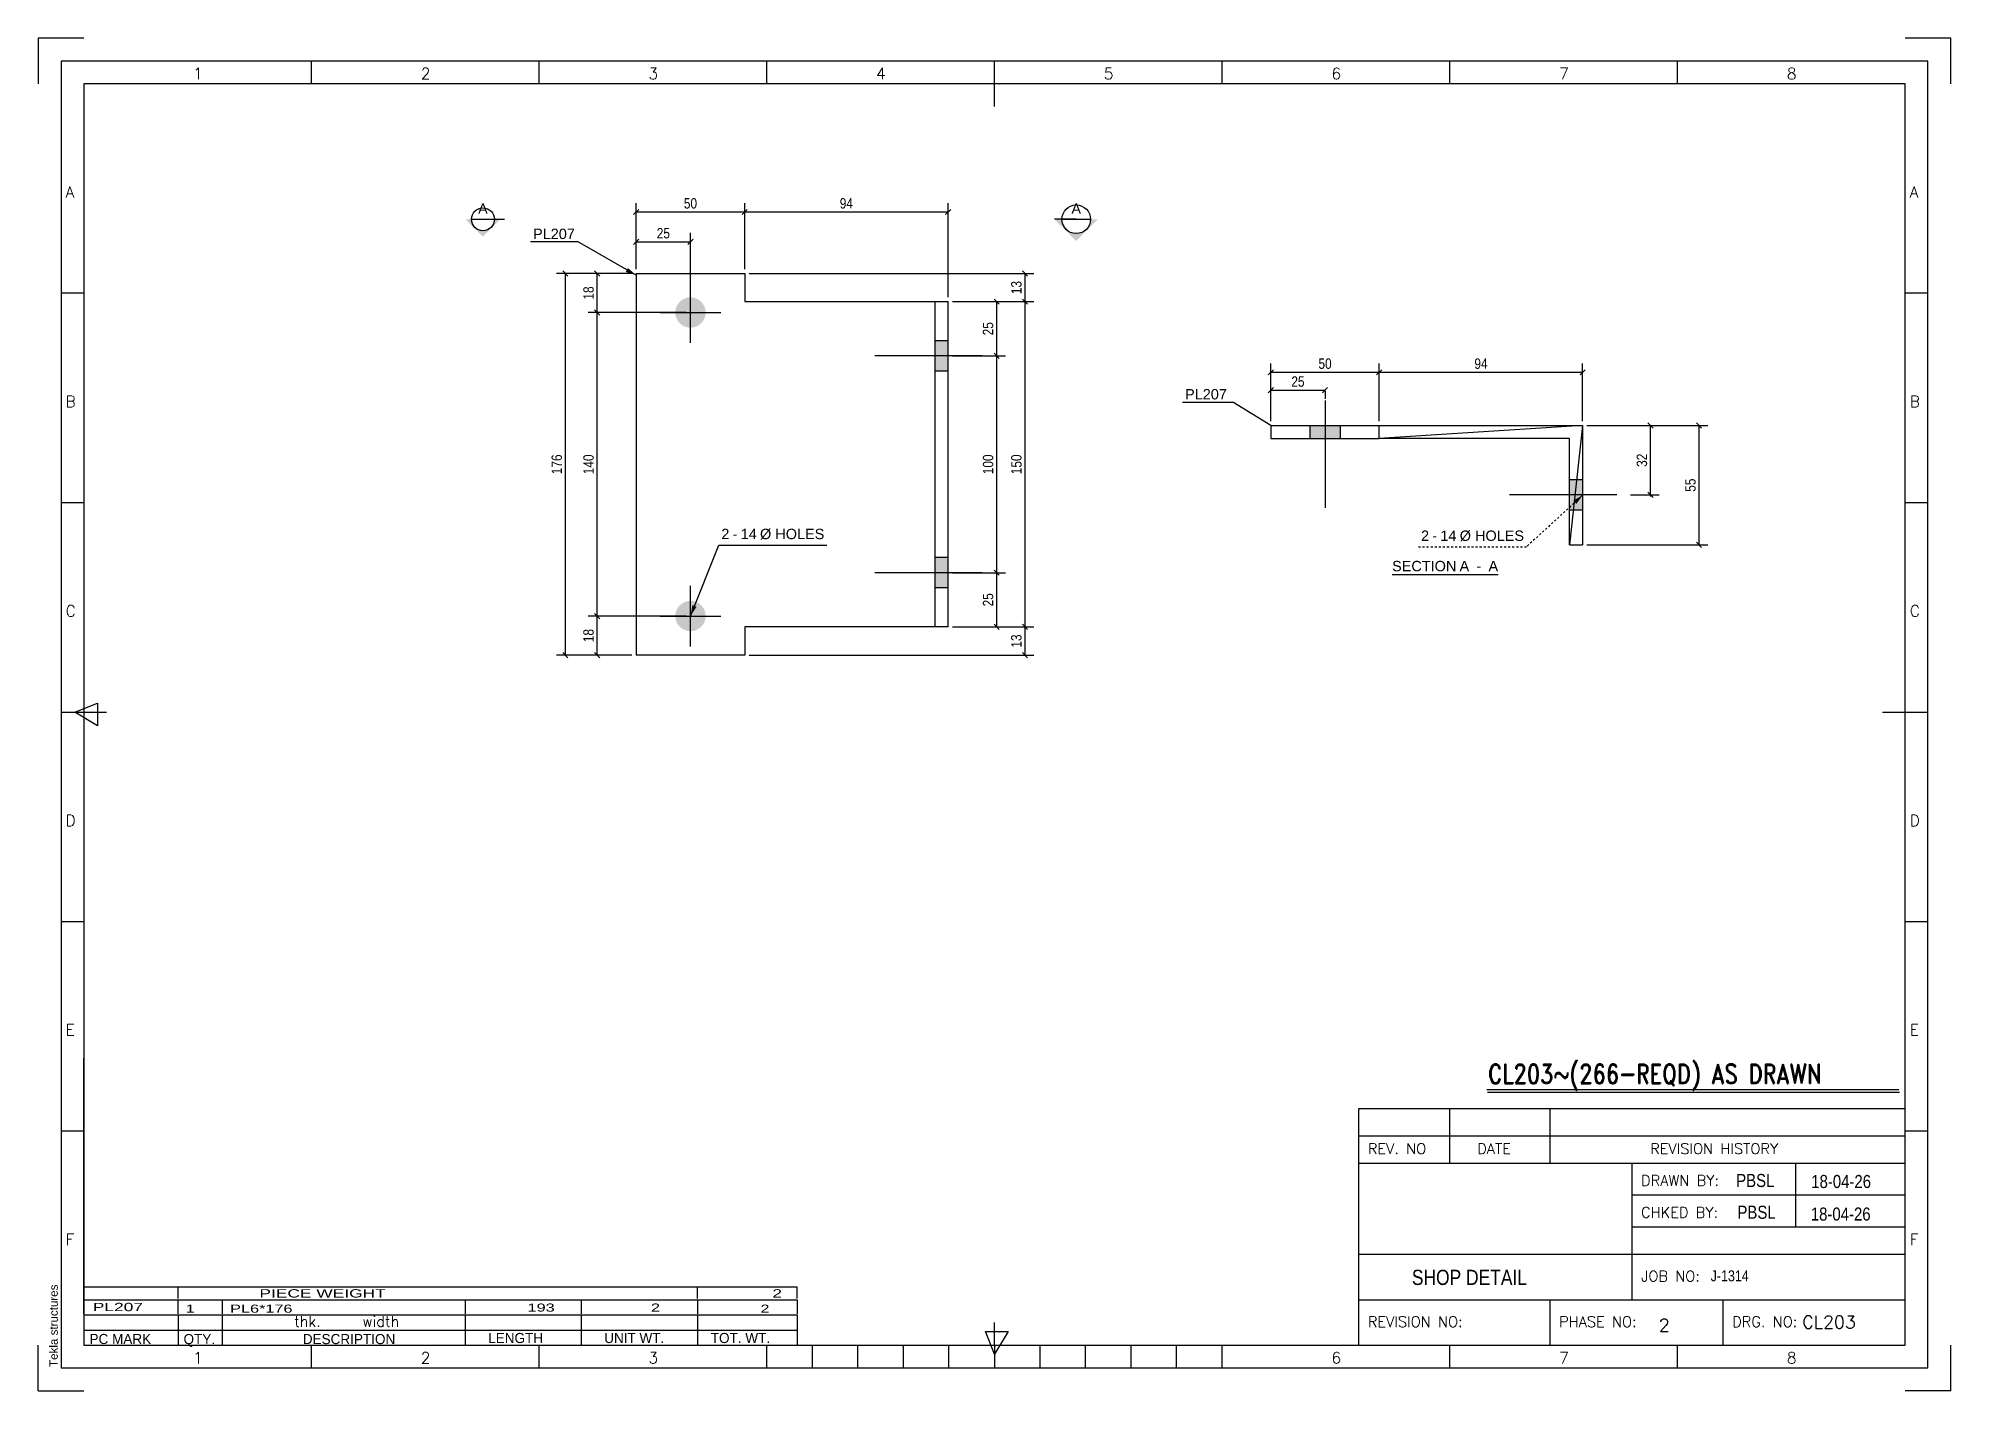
# Model space of a CAD drawing. Header units: millimetres. Extents: x -138 to 303, y -214 to 98.
import ezdxf

# ---------------------------------------------------------------- set-up
doc = ezdxf.new("R2010")
doc.units = ezdxf.units.MM
doc.linetypes.add('DXK_LINE_DOT4', pattern=[0.9408, 0.4704, -0.4704])
doc.styles.add('ari', font='', dxfattribs={"height": 0.2})
doc.styles.add('aria', font='', dxfattribs={"height": 0.2})
doc.styles.add('Arial', font='arial.ttf', dxfattribs={"height": 0.2})
doc.styles.add('Arial Narrow', font='ARIALN.TTF', dxfattribs={"height": 0.2})
doc.styles.add('RomanD', font='romand__.ttf', dxfattribs={"height": 0.2})
doc.styles.add('romand__', font='', dxfattribs={"height": 0.2})
doc.styles.add('RomanS', font='romans__.ttf', dxfattribs={"height": 0.2})
doc.styles.add('romans__', font='', dxfattribs={"height": 0.2})
doc.styles.get('ari').set_extended_font_data('ari')
doc.styles.get('aria').set_extended_font_data('aria')
doc.styles.get('romand__').set_extended_font_data('romand__')
doc.styles.get('romans__').set_extended_font_data('romans__')

msp = doc.modelspace()

# ---------------------------------------------------------------- hatches: boundary and pattern name
at = {"linetype": 'Continuous'}
for color, points in [(30, [(-1.92, 45.25), (0, 43.57), (-2.42, 44.38)]), (1, [(9, 35, -1), (16, 35, -1)]), (1, [(68.9, 28.5), (68.9, 21.5), (71.9, 21.5), (71.9, 28.5)]), (96, [(155.33, 5.94), (162.33, 5.94), (162.33, 8.94), (155.33, 8.94)]), (96, [(218.23, -10.56), (218.23, -3.56), (215.23, -3.56), (215.23, -10.56)]), (30, [(216.1, -8.39), (218.28, -7.06), (216.78, -9.12)]), (1, [(68.9, -21.5), (68.9, -28.5), (71.9, -28.5), (71.9, -21.5)]), (1, [(9, -35, -1), (16, -35, -1)]), (30, [(13.89, -32.86), (12.5, -35), (12.96, -32.49)])]:
    msp.add_hatch(color=color, dxfattribs=at).paths.add_polyline_path(points)

# ---------------------------------------------------------------- linework, layer by layer
at = {"color": 7, "linetype": 'Continuous'}
for p, q in [((-137.89, 98.23), (-137.89, 87.73)), ((-127.39, 98.23), (-137.89, 98.23)), ((303.11, 98.23), (292.61, 98.23)), ((303.11, 87.73), (303.11, 98.23)), ((-137.89, -213.62), (-137.89, -203.12)), ((303.11, -213.62), (303.11, -203.12)), ((-137.89, -213.62), (-127.39, -213.62)), ((303.11, -213.62), (292.61, -213.62))]:
    msp.add_line(p, q, dxfattribs=at)
at = {"color": 3, "linetype": 'Continuous'}
for p, q in [((297.86, 92.98), (-132.64, 92.98)), ((-132.64, 92.98), (-132.64, -208.37)), ((297.86, -208.37), (297.86, 92.98)), ((-132.64, -208.37), (297.86, -208.37))]:
    msp.add_line(p, q, dxfattribs=at)
at = {"color": 1, "linetype": 'Continuous'}
for p, q in [((-74.89, 87.73), (-74.89, 92.98)), ((-22.39, 87.73), (-22.39, 92.98)), ((30.11, 87.73), (30.11, 92.98)), ((82.61, 82.48), (82.61, 92.98)), ((135.11, 87.73), (135.11, 92.98)), ((187.61, 87.73), (187.61, 92.98)), ((240.11, 87.73), (240.11, 92.98)), ((292.61, 87.73), (-127.39, 87.73)), ((-127.39, 87.73), (-127.39, -203.12)), ((292.61, -203.12), (292.61, 87.73)), ((12.5, 28), (12.5, 42)), ((-127.39, 39.43), (-132.64, 39.43)), ((297.86, 39.43), (292.61, 39.43)), ((5.5, 35), (19.5, 35)), ((71.9, 28.5), (68.9, 28.5)), ((79.8, 25), (55, 25)), ((71.9, 21.5), (68.9, 21.5)), ((-127.39, -8.87), (-132.64, -8.87)), ((297.86, -8.87), (292.61, -8.87)), ((71.9, -21.5), (68.9, -21.5)), ((79.8, -25), (55, -25)), ((12.5, -42), (12.5, -28)), ((71.9, -28.5), (68.9, -28.5)), ((5.5, -35), (19.5, -35)), ((-132.64, -57.17), (-122.14, -57.17)), ((-129.49, -57.17), (-124.24, -55.07)), ((-124.24, -60.32), (-129.49, -57.17)), ((-124.24, -55.07), (-124.24, -60.32)), ((287.36, -57.17), (297.86, -57.17)), ((-127.39, -105.47), (-132.64, -105.47)), ((297.86, -105.47), (292.61, -105.47)), ((166.61, -203.12), (166.61, -148.52)), ((166.61, -148.52), (292.61, -148.52)), ((187.61, -161.12), (187.61, -148.52)), ((210.71, -161.12), (210.71, -148.52)), ((-127.39, -153.77), (-132.64, -153.77)), ((297.86, -153.77), (292.61, -153.77)), ((166.61, -154.82), (292.61, -154.82)), ((166.61, -161.12), (292.61, -161.12)), ((229.61, -182.12), (229.61, -161.12)), ((267.41, -175.82), (267.41, -161.12)), ((229.61, -168.47), (292.61, -168.47)), ((229.61, -175.82), (292.61, -175.82)), ((166.61, -182.12), (292.61, -182.12)), ((229.61, -192.62), (229.61, -182.12)), ((166.61, -192.62), (292.61, -192.62)), ((210.71, -203.12), (210.71, -192.62)), ((250.61, -203.12), (250.61, -192.62)), ((82.61, -203.12), (82.61, -197.87)), ((80.51, -199.97), (85.76, -199.97)), ((82.61, -205.22), (80.51, -199.97)), ((85.76, -199.97), (82.61, -205.22)), ((-127.39, -203.12), (292.61, -203.12)), ((-74.89, -208.37), (-74.89, -203.12)), ((-22.39, -208.37), (-22.39, -203.12)), ((30.11, -208.37), (30.11, -203.12)), ((40.61, -208.37), (40.61, -203.12)), ((51.11, -208.37), (51.11, -203.12)), ((61.61, -208.37), (61.61, -203.12)), ((72.11, -208.37), (72.11, -203.12)), ((82.61, -203.12), (82.61, -208.37)), ((93.11, -208.37), (93.11, -203.12)), ((103.61, -208.37), (103.61, -203.12)), ((114.11, -208.37), (114.11, -203.12)), ((124.61, -208.37), (124.61, -203.12)), ((135.11, -208.37), (135.11, -203.12)), ((187.61, -208.37), (187.61, -203.12)), ((240.11, -208.37), (240.11, -203.12)), ((30.11, -208.37), (135.11, -208.37))]:
    msp.add_line(p, q, dxfattribs=at)
at = {"color": 4, "linetype": 'Continuous'}
for p, q in [((0.6, 58.78), (-0.6, 57.58)), ((0, 45), (0, 60.23)), ((0, 58.18), (25, 58.18)), ((25.6, 58.78), (24.4, 57.58)), ((24.4, 57.58), (25.6, 58.78)), ((25, 45), (25, 60.23)), ((25, 45), (25, 60.23)), ((25, 58.18), (71.9, 58.18)), ((71.3, 57.58), (72.5, 58.78)), ((71.9, 38.5), (71.9, 60.23)), ((0, 45), (0, 53.34)), ((12.5, 36), (12.5, 53.34)), ((0.6, 51.89), (-0.6, 50.69)), ((0, 51.29), (12.5, 51.29)), ((11.9, 50.69), (13.1, 51.89)), ((-15.74, 43.4), (-16.94, 44.6)), ((-8.42, 43.4), (-9.62, 44.6)), ((90.24, 43.4), (89.04, 44.6)), ((-1, 44), (-18.39, 44)), ((-16.34, -44), (-16.34, 44)), ((-1, 44), (-11.07, 44)), ((-9.02, 35), (-9.02, 44)), ((26, 44), (91.64, 44)), ((89.64, 37.5), (89.64, 44)), ((-9.62, 35.6), (-8.42, 34.4)), ((72.9, 37.5), (91.64, 37.5)), ((72.9, 37.5), (85.11, 37.5)), ((72.9, 37.5), (91.64, 37.5)), ((83.71, 36.9), (82.51, 38.1)), ((83.11, 25), (83.11, 37.5)), ((90.24, 36.9), (89.04, 38.1)), ((89.04, 38.1), (90.24, 36.9)), ((89.64, -37.5), (89.64, 37.5)), ((11.5, 35), (-11.07, 35)), ((11.5, 35), (-11.07, 35)), ((-9.02, -35), (-9.02, 35)), ((72.9, 25), (85.11, 25)), ((72.9, 25), (85.11, 25)), ((82.51, 25.6), (83.71, 24.4)), ((83.71, 24.4), (82.51, 25.6)), ((83.11, -25), (83.11, 25)), ((146.33, 9.94), (146.33, 23.26)), ((171.33, 9.94), (171.33, 23.26)), ((171.33, 9.94), (171.33, 23.26)), ((218.23, 9.94), (218.23, 23.26)), ((146.93, 21.81), (145.73, 20.61)), ((146.93, 17.69), (145.73, 16.49)), ((146.33, 9.94), (146.33, 19.14)), ((158.23, 16.49), (159.43, 17.69)), ((171.93, 21.81), (170.73, 20.61)), ((170.73, 20.61), (171.93, 21.81)), ((171.33, 21.21), (218.23, 21.21)), ((217.63, 20.61), (218.83, 21.81)), ((146.33, 17.09), (158.83, 17.09)), ((158.83, 16.94), (158.83, 15.09)), ((219.23, 8.94), (235.88, 8.94)), ((219.23, 8.94), (247.07, 8.94)), ((234.48, 8.34), (233.28, 9.54)), ((233.88, -7.06), (233.88, 8.94)), ((245.67, 8.34), (244.47, 9.54)), ((245.07, -18.56), (245.07, 8.94)), ((229.28, -7.06), (235.88, -7.06)), ((233.28, -6.46), (234.48, -7.66)), ((233.88, -7.06), (233.88, -7.39)), ((219.23, -18.56), (247.07, -18.56)), ((244.47, -17.96), (245.67, -19.16)), ((72.9, -25), (85.11, -25)), ((72.9, -25), (85.11, -25)), ((82.51, -24.4), (83.71, -25.6)), ((83.71, -25.6), (82.51, -24.4)), ((83.11, -37.5), (83.11, -25)), ((11.5, -35), (-11.07, -35)), ((11.5, -35), (-11.07, -35)), ((-8.42, -35.6), (-9.62, -34.4)), ((-9.02, -44), (-9.02, -35)), ((72.9, -37.5), (91.64, -37.5)), ((72.9, -37.5), (85.11, -37.5)), ((72.9, -37.5), (91.64, -37.5)), ((82.51, -36.9), (83.71, -38.1)), ((89.04, -36.9), (90.24, -38.1)), ((90.24, -38.1), (89.04, -36.9)), ((89.64, -44), (89.64, -37.5)), ((-1, -44), (-18.39, -44)), ((-16.94, -43.4), (-15.74, -44.6)), ((-1, -44), (-11.07, -44)), ((-9.62, -43.4), (-8.42, -44.6)), ((26, -44), (91.64, -44)), ((89.04, -43.4), (90.24, -44.6)), ((196.11, -144.12), (291.11, -144.12)), ((196.32, -144.74), (291.32, -144.74))]:
    msp.add_line(p, q, dxfattribs=at)
at = {"color": 2, "linetype": 'Continuous'}
for p, q in [((0, 44), (0, -44)), ((0, 44), (25, 44)), ((25, 44), (25, 37.5)), ((25, 37.5), (71.9, 37.5)), ((68.9, -37.5), (68.9, 37.5)), ((71.9, -37.5), (71.9, 37.5)), ((146.33, 8.94), (171.33, 8.94)), ((146.33, 8.94), (146.33, 5.94)), ((171.33, 8.94), (218.23, 8.94)), ((171.33, 5.94), (171.33, 8.94)), ((218.23, 8.94), (171.33, 5.94)), ((218.23, 8.94), (215.23, -18.56)), ((218.23, 8.94), (218.23, -18.56)), ((146.33, 5.94), (171.33, 5.94)), ((215.23, 5.94), (171.33, 5.94)), ((215.23, -18.56), (215.23, 5.94)), ((215.23, -18.56), (218.23, -18.56)), ((71.9, -37.5), (25, -37.5)), ((25, -37.5), (25, -44)), ((25, -44), (0, -44))]:
    msp.add_line(p, q, dxfattribs=at)
at = {"color": 96, "linetype": 'Continuous'}
for p, q in [((158.83, 14.74), (158.83, -10.06)), ((155.33, 8.94), (155.33, 5.94)), ((162.33, 8.94), (162.33, 5.94)), ((218.23, -3.56), (215.23, -3.56)), ((226.13, -7.06), (201.33, -7.06)), ((218.23, -10.56), (215.23, -10.56))]:
    msp.add_line(p, q, dxfattribs=at)
at = {"color": 30, "linetype": 'Continuous'}
msp.add_line((174.28, -25.41), (198.75, -25.41), dxfattribs=at)
at = {"color": 5, "linetype": 'Continuous'}
for p, q in [((-127.39, -133.82), (-127.39, -136.97)), ((-127.39, -140.12), (-127.39, -136.97)), ((-127.39, -144.32), (-127.39, -140.12)), ((-127.39, -147.47), (-127.39, -144.32)), ((-127.39, -151.67), (-127.39, -147.47)), ((-127.39, -154.82), (-127.39, -151.67)), ((-127.39, -159.02), (-127.39, -154.82)), ((-127.39, -162.17), (-127.39, -159.02)), ((-127.39, -166.37), (-127.39, -162.17)), ((-127.39, -169.52), (-127.39, -166.37)), ((-127.39, -173.72), (-127.39, -169.52)), ((-127.39, -176.87), (-127.39, -173.72)), ((-127.39, -181.07), (-127.39, -176.87)), ((-127.39, -184.22), (-127.39, -181.07)), ((-127.39, -188.42), (-127.39, -184.22)), ((-127.39, -191.57), (-127.39, -188.42)), ((-127.39, -189.62), (-127.39, -192.37)), ((-127.39, -189.62), (37.11, -189.62)), ((-105.64, -192.37), (-105.64, -189.62)), ((14.11, -192.37), (14.11, -189.62)), ((37.11, -192.37), (37.11, -189.62)), ((-127.39, -195.77), (-127.39, -191.57)), ((-127.39, -195.87), (-127.39, -192.62)), ((-127.39, -192.62), (37.11, -192.62)), ((-105.64, -195.87), (-105.64, -192.62)), ((-95.39, -195.87), (-95.39, -192.62)), ((-39.39, -195.87), (-39.39, -192.62)), ((-12.64, -195.87), (-12.64, -192.62)), ((14.11, -192.62), (14.11, -195.87)), ((37.11, -192.62), (37.11, -195.87)), ((-127.39, -195.77), (-127.39, -203.12)), ((-127.39, -196.12), (37.11, -196.12)), ((-127.39, -196.12), (-127.39, -203.12)), ((-105.64, -196.12), (-105.64, -203.12)), ((-95.39, -203.12), (-95.39, -196.12)), ((-39.39, -203.12), (-39.39, -196.12)), ((-12.64, -203.12), (-12.64, -196.12)), ((14.11, -196.12), (14.11, -203.12)), ((37.11, -196.12), (37.11, -203.12)), ((-127.39, -199.62), (37.11, -199.62)), ((-127.39, -203.12), (37.11, -203.12)), ((-127.39, -203.12), (45.86, -203.12))]:
    msp.add_line(p, q, dxfattribs=at)

# ---------------------------------------------------------------- texts
at = {"color": 1, "linetype": 'Continuous'}
for s, height, style, p in [('1', 2.6, 'RomanS', (-102.19, 88.78)), ('2', 2.6, 'RomanS', (-49.69, 88.78)), ('3', 2.6, 'RomanS', (2.81, 88.78)), ('4', 2.6, 'RomanS', (55.31, 88.78)), ('5', 2.6, 'RomanS', (107.81, 88.78)), ('6', 2.6, 'RomanS', (160.31, 88.78)), ('7', 2.6, 'RomanS', (212.81, 88.78)), ('8', 2.6, 'RomanS', (265.31, 88.78)), ('A', 2.6, 'RomanS', (-131.59, 61.48)), ('A', 2.6, 'RomanS', (293.66, 61.48)), ('B', 2.6, 'RomanS', (-131.59, 13.18)), ('B', 2.6, 'RomanS', (293.66, 13.18)), ('C', 2.6, 'RomanS', (-131.59, -35.12)), ('C', 2.6, 'RomanS', (293.66, -35.12)), ('D', 2.6, 'RomanS', (-131.59, -83.42)), ('D', 2.6, 'RomanS', (293.66, -83.42)), ('E', 2.6, 'RomanS', (-131.59, -131.72)), ('E', 2.6, 'RomanS', (293.66, -131.72)), ('F', 2.6, 'RomanS', (-131.59, -180.02)), ('F', 2.6, 'RomanS', (293.66, -180.02)), ('thk.', 2.477, 'RomanS', (-78.89, -198.87)), ('width', 2.477, 'RomanS', (-63.14, -198.87)), ('PC MARK', 2.333, 'ari', (-126.07, -202.85)), ('QTY.', 2.333, 'ari', (-104.39, -202.87)), ('DESCRIPTION', 2.3333, 'ari', (-76.89, -202.87)), ('LENGTH', 2.333, 'ari', (-34.14, -202.62)), ('UNIT WT.', 2.333, 'ari', (-7.39, -202.62)), ('TOT. WT.', 2.333, 'ari', (17.18, -202.62)), ('1', 2.6, 'RomanS', (-102.19, -207.32)), ('2', 2.6, 'RomanS', (-49.69, -207.32)), ('3', 2.6, 'RomanS', (2.81, -207.32)), ('6', 2.6, 'RomanS', (160.31, -207.32)), ('7', 2.6, 'RomanS', (212.81, -207.32)), ('8', 2.6, 'RomanS', (265.31, -207.32))]:
    msp.add_text(s, height=height, dxfattribs=dict(at, style=style)).set_placement(p)
at = {"color": 3, "style": 'RomanD', "width": 0.8}
msp.add_text('CL203~(266-REQD) AS DRAWN', height=4.5059, dxfattribs=at).set_placement((196.4, -142.8))
at = {"color": 4, "linetype": 'Continuous', "style": 'romans__'}
for s, p in [('REV. NO', (168.71, -159.02)), ('DATE', (193.91, -159.02)), ('REVISION HISTORY', (233.81, -159.02)), ('DRAWN BY:', (231.71, -166.37)), ('CHKED BY:', (231.71, -173.72)), ('JOB NO:', (231.71, -188.42)), ('REVISION NO:', (168.71, -198.92)), ('PHASE NO:', (212.81, -198.92)), ('DRG. NO:', (252.71, -198.92))]:
    msp.add_text(s, height=2.45, dxfattribs=at).set_placement(p)
at = {"color": 3, "linetype": 'Continuous'}
for s, height, style, p in [('PBSL', 3.006, 'Arial Narrow', (253.63, -166.64)), ('18-04-26', 3.006, 'Arial Narrow', (270.94, -166.87)), ('PBSL', 3.006, 'Arial Narrow', (253.92, -173.96)), ('18-04-26', 3.006, 'Arial Narrow', (270.84, -174.38)), ('SHOP DETAIL', 3.5075, 'Arial Narrow', (178.84, -189.23)), ('J-1314', 2.505, 'Arial Narrow', (247.75, -188.37)), ('2', 2.94, 'romand__', (235.79, -199.97)), ('CL203', 2.94, 'romand__', (268.88, -199.25))]:
    msp.add_text(s, height=height, dxfattribs=dict(at, style=style)).set_placement(p)
at = {"color": 174, "style": 'Arial'}
msp.add_text('Tekla structures', height=1.9102, rotation=90, dxfattribs=at).set_placement((-133.39, -208.12))
at = {"color": 4, "linetype": 'Continuous', "width": 1.5}
for s, height, style, p in [('PL207', 1.91, 'Arial', (-125.31, -195.26)), ('1', 1.87, 'aria', (-103.89, -195.62)), ('PL6*176', 1.867, 'ari', (-93.64, -195.62)), ('193', 1.867, 'ari', (-25.06, -195.37)), ('2', 1.87, 'ari', (3.39, -195.37)), ('2', 1.87, 'ari', (28.64, -195.62))]:
    msp.add_text(s, height=height, dxfattribs=dict(at, style=style)).set_placement(p)
at = {"color": 1, "linetype": 'Continuous', "style": 'Arial', "width": 1.5}
for s, height, p in [('PIECE WEIGHT', 1.9102, (-86.89, -192.12)), ('2', 1.91, (31.39, -192.12))]:
    msp.add_text(s, height=height, dxfattribs=at).set_placement(p)

# ---------------------------------------------------------------- wipeouts: each hides what was drawn before it
at = {"color": 0, "linetype": 'Continuous'}
for points in [[(-34.25, 57.75), (-34.25, 60.25), (-36.47, 60.25), (-36.47, 57.75)], [(102.56, 57.75), (102.56, 60.25), (100.34, 60.25), (100.34, 57.75)]]:
    msp.add_wipeout(points, dxfattribs=at)
at = {"color": 0}
for points in [[(-14.16, 51.94), (-14.16, 54.44), (-23.8, 54.44), (-23.8, 51.94)], [(136.19, 14.96), (136.19, 17.46), (126.55, 17.46), (126.55, 14.96)], [(21.47, -17.26), (21.47, -14.76), (19.62, -14.76), (19.62, -17.26)], [(182.81, -17.66), (182.81, -15.16), (180.96, -15.16), (180.96, -17.66)]]:
    msp.add_wipeout(points, dxfattribs=at)

# ---------------------------------------------------------------- next in the draw order: hatches: boundary and pattern name
at = {"linetype": 'Continuous'}
for points in [[(-39.36, 56.5), (-38, 56.5, 0.403684), (-35.36, 53.86, 0.410244), (-32.72, 56.5), (-31.36, 56.5, 0.000008), (-35.36, 52.5)], [(96.45, 56.5), (98.15, 56.5, 0.403684), (101.45, 53.2, 0.410244), (104.75, 56.5), (106.45, 56.5, 0.000008), (101.45, 51.5)]]:
    msp.add_hatch(color=5, dxfattribs=at).paths.add_polyline_path(points)

# ---------------------------------------------------------------- next in the draw order: linework, layer by layer
at = {"color": 5, "linetype": 'Continuous'}
for p, q in [((-37.96, 56.5), (-32.76, 56.5)), ((-35.36, 56.5), (-30.36, 56.5)), ((-35.36, 56.5), (-35.36, 56.5)), ((101.45, 56.5), (96.45, 56.5)), ((98.2, 56.5), (104.7, 56.5)), ((101.45, 56.5), (101.45, 56.5))]:
    msp.add_line(p, q, dxfattribs=at)
at = {"color": 30, "linetype": 'Continuous'}
for p, q in [((-24.4, 51.34), (-13.56, 51.34)), ((125.95, 14.36), (137.54, 14.36)), ((146.33, 8.94), (137.54, 14.36)), ((12.5, -35), (19.02, -18.61))]:
    msp.add_line(p, q, dxfattribs=at)
at = {"color": 5, "linetype": 'Continuous'}
for centre, radius in [((-35.36, 56.5), 2.64), ((101.45, 56.5), 3.3)]:
    msp.add_circle(centre, radius, dxfattribs=at)

# ---------------------------------------------------------------- next in the draw order: texts
at = {"color": 5, "linetype": 'Continuous', "style": 'Arial'}
for p in [(-36.47, 57.75), (100.34, 57.75)]:
    msp.add_text('A', height=2.39, dxfattribs=at).set_placement(p)
at = {"color": 3, "style": 'Arial'}
for p in [(-23.8, 51.94), (126.55, 14.96)]:
    msp.add_text('PL207', height=2.388, dxfattribs=at).set_placement(p)

# ---------------------------------------------------------------- next in the draw order: wipeouts: each hides what was drawn before it
at = {"color": 0, "linetype": 'Continuous'}
for points in [[(14.52, 58.48), (14.52, 61.98), (10.48, 61.98), (10.48, 58.48)], [(50.48, 58.48), (50.48, 61.98), (46.43, 61.98), (46.43, 58.48)], [(8.27, 51.59), (8.27, 55.09), (4.23, 55.09), (4.23, 51.59)], [(-9.32, 41.52), (-12.82, 41.52), (-12.82, 37.48), (-9.32, 37.48)], [(89.34, 42.77), (85.84, 42.77), (85.84, 38.73), (89.34, 38.73)], [(82.81, 33.27), (79.31, 33.27), (79.31, 29.23), (82.81, 29.23)], [(196.81, 21.51), (196.81, 25.01), (192.76, 25.01), (192.76, 21.51)], [(154.6, 17.39), (154.6, 20.89), (150.56, 20.89), (150.56, 17.39)], [(-16.64, 2.79), (-20.14, 2.79), (-20.14, -2.79), (-16.64, -2.79)], [(-9.32, 2.79), (-12.82, 2.79), (-12.82, -2.79), (-9.32, -2.79)], [(82.81, 2.79), (79.31, 2.79), (79.31, -2.79), (82.81, -2.79)], [(89.34, 2.79), (85.84, 2.79), (85.84, -2.79), (89.34, -2.79)], [(233.58, 2.96), (230.08, 2.96), (230.08, -1.09), (233.58, -1.09)], [(244.77, -2.79), (241.27, -2.79), (241.27, -6.84), (244.77, -6.84)], [(189.09, -24.66), (189.09, -22.16), (174.28, -22.16), (174.28, -24.66)], [(82.81, -29.23), (79.31, -29.23), (79.31, -33.27), (82.81, -33.27)], [(-9.32, -37.48), (-12.82, -37.48), (-12.82, -41.52), (-9.32, -41.52)], [(89.34, -38.73), (85.84, -38.73), (85.84, -42.77), (89.34, -42.77)]]:
    msp.add_wipeout(points, dxfattribs=at)
at = {"color": 0}
for points in [[(23.33, -17.26), (23.33, -14.76), (22.22, -14.76), (22.22, -17.26)], [(184.67, -17.66), (184.67, -15.16), (183.56, -15.16), (183.56, -17.66)]]:
    msp.add_wipeout(points, dxfattribs=at)

# ---------------------------------------------------------------- next in the draw order: linework, layer by layer
at = {"color": 30, "linetype": 'Continuous'}
msp.add_line((0, 43.57), (-13.56, 51.34), dxfattribs=at)
at = {"color": 4, "linetype": 'Continuous'}
for p, q in [((-8.42, 34.4), (-9.62, 35.6)), ((146.33, 21.21), (171.33, 21.21)), ((-9.62, -34.4), (-8.42, -35.6))]:
    msp.add_line(p, q, dxfattribs=at)

# ---------------------------------------------------------------- next in the draw order: texts
at = {"color": 7, "linetype": 'Continuous', "style": 'Arial Narrow'}
for s, p in [('50', (10.98, 58.98)), ('94', (46.93, 58.98)), ('25', (4.73, 52.09)), ('94', (193.26, 22.01)), ('25', (151.06, 17.89))]:
    msp.add_text(s, height=2.386, dxfattribs=at).set_placement(p)
for s, p in [('18', (-9.82, 37.98)), ('13', (88.84, 39.23)), ('25', (82.31, 29.73)), ('176', (-17.14, -2.29)), ('140', (-9.82, -2.29)), ('100', (82.31, -2.29)), ('150', (88.84, -2.29)), ('32', (233.08, -0.59)), ('55', (244.27, -6.34)), ('25', (82.31, -32.77)), ('18', (-9.82, -41.02)), ('13', (88.84, -42.27))]:
    msp.add_text(s, height=2.386, rotation=90.0002, dxfattribs=at).set_placement(p)
at = {"color": 3, "style": 'Arial'}
for p in [(19.62, -17.26), (180.96, -17.66)]:
    msp.add_text('2', height=2.39, dxfattribs=at).set_placement(p)

# ---------------------------------------------------------------- next in the draw order: wipeouts: each hides what was drawn before it
at = {"color": 0}
for points in [[(27.79, -17.26), (27.79, -14.76), (24.08, -14.76), (24.08, -17.26)], [(189.13, -17.66), (189.13, -15.16), (185.42, -15.16), (185.42, -17.66)]]:
    msp.add_wipeout(points, dxfattribs=at)
at = {"color": 0, "linetype": 'Continuous'}
msp.add_wipeout([(192.06, -24.66), (192.06, -22.16), (189.84, -22.16), (189.84, -24.66)], dxfattribs=at)

# ---------------------------------------------------------------- next in the draw order: texts
at = {"color": 3, "style": 'Arial'}
for p in [(22.22, -17.26), (183.56, -17.66)]:
    msp.add_text('-', height=2.39, dxfattribs=at).set_placement(p)
at = {"color": 3, "linetype": 'Continuous', "style": 'Arial'}
msp.add_text('SECTION', height=2.388, dxfattribs=at).set_placement((174.28, -24.66))

# ---------------------------------------------------------------- next in the draw order: wipeouts: each hides what was drawn before it
at = {"color": 0, "linetype": 'Continuous'}
for points in [[(160.85, 21.51), (160.85, 25.01), (156.81, 25.01), (156.81, 21.51)], [(195.77, -24.66), (195.77, -22.16), (192.81, -22.16), (192.81, -24.66)]]:
    msp.add_wipeout(points, dxfattribs=at)
at = {"color": 0}
for points in [[(43.36, -17.26), (43.36, -14.76), (28.54, -14.76), (28.54, -17.26)], [(204.69, -17.66), (204.69, -15.16), (189.88, -15.16), (189.88, -17.66)]]:
    msp.add_wipeout(points, dxfattribs=at)

# ---------------------------------------------------------------- next in the draw order: linework, layer by layer
at = {"color": 30, "linetype": 'DXK_LINE_DOT4'}
for p in [(218.28, -7.06), (180.36, -19.01)]:
    msp.add_line(p, (205.29, -19.01), dxfattribs=at)
at = {"color": 30, "linetype": 'Continuous'}
msp.add_line((19.02, -18.61), (43.96, -18.61), dxfattribs=at)

# ---------------------------------------------------------------- next in the draw order: texts
at = {"color": 7, "linetype": 'Continuous', "style": 'Arial Narrow'}
msp.add_text('50', height=2.386, dxfattribs=at).set_placement((157.31, 22.01))
at = {"color": 3, "style": 'Arial'}
for s, p in [('14', (24.08, -17.26)), ('Ø HOLES', (28.54, -17.26)), ('14', (185.42, -17.66)), ('Ø HOLES', (189.88, -17.66))]:
    msp.add_text(s, height=2.388, dxfattribs=at).set_placement(p)
at = {"color": 3, "linetype": 'Continuous', "style": 'Arial'}
msp.add_text('A', height=2.39, dxfattribs=at).set_placement((189.84, -24.66))

# ---------------------------------------------------------------- next in the draw order: wipeouts: each hides what was drawn before it
at = {"color": 0, "linetype": 'Continuous'}
msp.add_wipeout([(198.75, -24.66), (198.75, -22.16), (196.52, -22.16), (196.52, -24.66)], dxfattribs=at)

# ---------------------------------------------------------------- next in the draw order: texts
at = {"color": 3, "linetype": 'Continuous', "style": 'Arial'}
for s, height, p in [(' - ', 2.388, (192.81, -24.66)), ('A', 2.39, (196.52, -24.66))]:
    msp.add_text(s, height=height, dxfattribs=at).set_placement(p)

doc.saveas('drawing.dxf')
